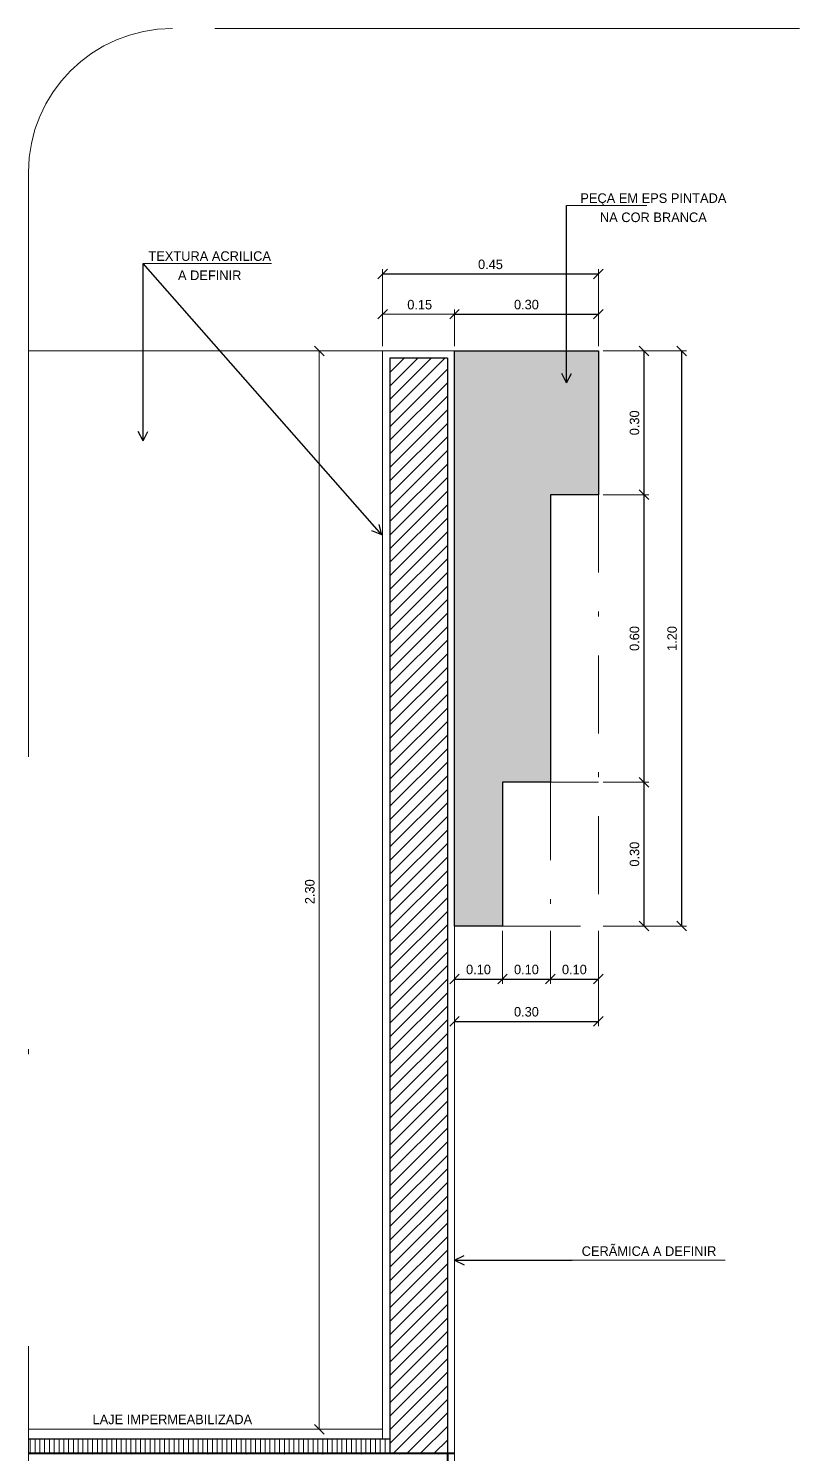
# Model space of a CAD drawing. Header units: metres. Extents: x -30 to 92, y -74 to 10.
# Drawn here: x 55.09 to 71.17, y -36.76 to -7.01 of the extents above; entities that cross this region are included whole.
import ezdxf
from ezdxf.enums import TextEntityAlignment as Align

# ---------------------------------------------------------------- set-up
doc = ezdxf.new("R2010")
doc.units = ezdxf.units.M
doc.header["$MEASUREMENT"] = 0
doc.linetypes.add('DGN Style 4', pattern=[3.254811, 1.626389, -0.813194, 0.002033, -0.813194])
for name, color, linetype, lineweight in [('1 - Eixos', 7, 'Continuous', 0), ('11 - Acabamentos', 7, 'Continuous', 0), ('21 - Hachuras', 7, 'Continuous', 0), ('5 - Laje em Corte', 7, 'Continuous', 0), ('7 - Alvenaria', 7, 'Continuous', 0), ('Level 1-1', 7, 'Continuous', 0), ('Level 12', 7, 'Continuous', 0), ('Level 24-1', 7, 'Continuous', 0)]:
    doc.layers.add(name, color=color, linetype=linetype, lineweight=lineweight)
doc.styles.add('Style-INTL_ENGINEERING', font='INTL_ENGINEERING.shx')
doc.dimstyles.get("Standard").update_dxf_attribs({"dimtxt": 0.18, "dimasz": 0.18, "dimexe": 0.18, "dimexo": 0.0625, "dimgap": 0.09, "dimtad": 0, "dimtih": 1, "dimtoh": 1, "dimdec": 4, "dimzin": 1, "dimdsep": 46, "dimtxsty": 'Standard', "dimcen": 0, "dimadec": 0, "dimazin": 0, "dimtfac": 1, "dimtdec": 4, "dimtofl": 0, "dimtmove": 0, "dimatfit": 3, "dimfxl": 0, "dimtolj": 1, "dimtzin": 1, "dimarcsym": 0})

# ---------------------------------------------------------------- blocks, each defined once
blk = doc.blocks.new('*U30')
at = {"layer": 'Level 24-1', "color": 7, "linetype": 'DGN Style 4', "lineweight": 13, "flags": 128}
for points in [[(-2.1227, 4.9147), (-3.4163, 3.7449)], [(-3.4447, 3.18), (-0.4402, -0.1428)]]:
    blk.add_lwpolyline(points, dxfattribs=at)
at = {"layer": 'Level 24-1', "color": 7, "linetype": 'DGN Style 4', "lineweight": 13}
blk.add_arc((-3.148, 3.4482), 0.4, 132.1218, 222.1218, dxfattribs=at)
blk = doc.blocks.new('_Oblique')
at = {"color": 0, "linetype": 'ByBlock', "lineweight": -2}
blk.add_line((0.5, 0.5), (-0.5, -0.5), dxfattribs=at)
blk = doc.blocks.new('*D74')
at = {"layer": 'Defpoints', "color": 0, "linetype": 'Continuous', "lineweight": 0}
for p in [(66.978, -16.738), (66.978, -22.738), (67.93, -22.738)]:
    blk.add_point(p, dxfattribs=at)
at = {"layer": 'Level 1-1', "color": 2, "linetype": 'Continuous', "lineweight": 0}
for p, q in [((67.077, -16.738), (68.029, -16.738)), ((67.077, -22.738), (68.029, -22.738))]:
    blk.add_line(p, q, dxfattribs=at)
at = {"layer": 'Level 1-1', "color": 0, "linetype": 'Continuous', "lineweight": -2}
blk.add_line((67.93, -16.738), (67.93, -22.738), dxfattribs=at)
at = {"layer": 'Level 1-1', "color": 0, "linetype": 'Continuous', "lineweight": -2, "xscale": 0.199, "yscale": 0.199, "zscale": 0.199}
for p, rotation in [((67.93, -16.738), 90), ((67.93, -22.738), 270)]:
    blk.add_blockref('_Oblique', p, dxfattribs=dict(at, rotation=rotation))
at = {"layer": 'Level 1-1', "color": 0, "linetype": 'Continuous', "lineweight": 0, "insert": (67.732, -19.738), "char_height": 0.199, "attachment_point": 5, "rotation": 90, "style": 'Style-INTL_ENGINEERING'}
blk.add_mtext('0.60', dxfattribs=at)
blk = doc.blocks.new('*D75')
at = {"layer": 'Defpoints', "color": 0, "linetype": 'Continuous', "lineweight": 0}
for p in [(66.978, -22.738), (66.978, -25.738), (67.93, -25.738)]:
    blk.add_point(p, dxfattribs=at)
at = {"layer": 'Level 1-1', "color": 2, "linetype": 'Continuous', "lineweight": 0}
for p, q in [((67.077, -22.738), (68.029, -22.738)), ((67.077, -25.738), (68.029, -25.738))]:
    blk.add_line(p, q, dxfattribs=at)
at = {"layer": 'Level 1-1', "color": 0, "linetype": 'Continuous', "lineweight": -2}
blk.add_line((67.93, -22.738), (67.93, -25.738), dxfattribs=at)
at = {"layer": 'Level 1-1', "color": 0, "linetype": 'Continuous', "lineweight": -2, "xscale": 0.199, "yscale": 0.199, "zscale": 0.199}
for p, rotation in [((67.93, -22.738), 90), ((67.93, -25.738), 270)]:
    blk.add_blockref('_Oblique', p, dxfattribs=dict(at, rotation=rotation))
at = {"layer": 'Level 1-1', "color": 0, "linetype": 'Continuous', "lineweight": 0, "insert": (67.732, -24.238), "char_height": 0.199, "attachment_point": 5, "rotation": 90, "style": 'Style-INTL_ENGINEERING'}
blk.add_mtext('0.30', dxfattribs=at)
blk = doc.blocks.new('*D73')
at = {"layer": 'Defpoints', "color": 0, "linetype": 'Continuous', "lineweight": 0}
for p in [(66.978, -13.738), (66.978, -16.738), (67.93, -16.738)]:
    blk.add_point(p, dxfattribs=at)
at = {"layer": 'Level 1-1', "color": 2, "linetype": 'Continuous', "lineweight": 0}
for p, q in [((67.077, -13.738), (68.029, -13.738)), ((67.077, -16.738), (68.029, -16.738))]:
    blk.add_line(p, q, dxfattribs=at)
at = {"layer": 'Level 1-1', "color": 0, "linetype": 'Continuous', "lineweight": -2}
blk.add_line((67.93, -13.738), (67.93, -16.738), dxfattribs=at)
at = {"layer": 'Level 1-1', "color": 0, "linetype": 'Continuous', "lineweight": -2, "xscale": 0.199, "yscale": 0.199, "zscale": 0.199}
for p, rotation in [((67.93, -13.738), 90), ((67.93, -16.738), 270)]:
    blk.add_blockref('_Oblique', p, dxfattribs=dict(at, rotation=rotation))
at = {"layer": 'Level 1-1', "color": 0, "linetype": 'Continuous', "lineweight": 0, "insert": (67.732, -15.238), "char_height": 0.199, "attachment_point": 5, "rotation": 90, "style": 'Style-INTL_ENGINEERING'}
blk.add_mtext('0.30', dxfattribs=at)
blk = doc.blocks.new('*D76')
at = {"layer": 'Defpoints', "color": 0, "linetype": 'Continuous', "lineweight": 0}
for p in [(66.978, -13.738), (66.978, -25.738), (68.716, -25.738)]:
    blk.add_point(p, dxfattribs=at)
at = {"layer": 'Level 1-1', "color": 2, "linetype": 'Continuous', "lineweight": 0}
for p, q in [((67.077, -13.738), (68.815, -13.738)), ((67.077, -25.738), (68.815, -25.738))]:
    blk.add_line(p, q, dxfattribs=at)
at = {"layer": 'Level 1-1', "color": 0, "linetype": 'Continuous', "lineweight": -2}
blk.add_line((68.716, -13.738), (68.716, -25.738), dxfattribs=at)
at = {"layer": 'Level 1-1', "color": 0, "linetype": 'Continuous', "lineweight": -2, "xscale": 0.199, "yscale": 0.199, "zscale": 0.199}
for p, rotation in [((68.716, -13.738), 90), ((68.716, -25.738), 270)]:
    blk.add_blockref('_Oblique', p, dxfattribs=dict(at, rotation=rotation))
at = {"layer": 'Level 1-1', "color": 0, "linetype": 'Continuous', "lineweight": 0, "insert": (68.517, -19.738), "char_height": 0.199, "attachment_point": 5, "rotation": 90, "style": 'Style-INTL_ENGINEERING'}
blk.add_mtext('1.20', dxfattribs=at)
blk = doc.blocks.new('*D78')
at = {"layer": 'Defpoints', "color": 0, "linetype": 'Continuous', "lineweight": 0}
for p in [(64.978, -25.738), (65.978, -25.738), (65.978, -26.844)]:
    blk.add_point(p, dxfattribs=at)
at = {"layer": 'Level 1-1', "color": 2, "linetype": 'Continuous', "lineweight": 0}
for p, q in [((64.978, -25.837), (64.978, -26.943)), ((65.978, -25.837), (65.978, -26.943))]:
    blk.add_line(p, q, dxfattribs=at)
at = {"layer": 'Level 1-1', "color": 0, "linetype": 'Continuous', "lineweight": -2}
blk.add_line((64.978, -26.844), (65.978, -26.844), dxfattribs=at)
at = {"layer": 'Level 1-1', "color": 0, "linetype": 'Continuous', "lineweight": -2, "xscale": 0.199, "yscale": 0.199, "zscale": 0.199, "rotation": 180}
blk.add_blockref('_Oblique', (64.978, -26.844), dxfattribs=at)
at = {"layer": 'Level 1-1', "color": 0, "linetype": 'Continuous', "lineweight": -2, "xscale": 0.199, "yscale": 0.199, "zscale": 0.199}
blk.add_blockref('_Oblique', (65.978, -26.844), dxfattribs=at)
at = {"layer": 'Level 1-1', "color": 0, "linetype": 'Continuous', "lineweight": 0, "insert": (65.478, -26.645), "char_height": 0.199, "attachment_point": 5, "style": 'Style-INTL_ENGINEERING'}
blk.add_mtext('0.10', dxfattribs=at)
blk = doc.blocks.new('*D79')
at = {"layer": 'Defpoints', "color": 0, "linetype": 'Continuous', "lineweight": 0}
for p in [(65.978, -25.738), (66.978, -25.738), (66.978, -26.844)]:
    blk.add_point(p, dxfattribs=at)
at = {"layer": 'Level 1-1', "color": 2, "linetype": 'Continuous', "lineweight": 0}
for p, q in [((65.978, -25.837), (65.978, -26.943)), ((66.978, -25.837), (66.978, -26.943))]:
    blk.add_line(p, q, dxfattribs=at)
at = {"layer": 'Level 1-1', "color": 0, "linetype": 'Continuous', "lineweight": -2}
blk.add_line((65.978, -26.844), (66.978, -26.844), dxfattribs=at)
at = {"layer": 'Level 1-1', "color": 0, "linetype": 'Continuous', "lineweight": -2, "xscale": 0.199, "yscale": 0.199, "zscale": 0.199, "rotation": 180}
blk.add_blockref('_Oblique', (65.978, -26.844), dxfattribs=at)
at = {"layer": 'Level 1-1', "color": 0, "linetype": 'Continuous', "lineweight": -2, "xscale": 0.199, "yscale": 0.199, "zscale": 0.199}
blk.add_blockref('_Oblique', (66.978, -26.844), dxfattribs=at)
at = {"layer": 'Level 1-1', "color": 0, "linetype": 'Continuous', "lineweight": 0, "insert": (66.478, -26.645), "char_height": 0.199, "attachment_point": 5, "style": 'Style-INTL_ENGINEERING'}
blk.add_mtext('0.10', dxfattribs=at)
blk = doc.blocks.new('*D77')
at = {"layer": 'Defpoints', "color": 0, "linetype": 'Continuous', "lineweight": 0}
for p in [(63.978, -25.738), (64.978, -25.738), (64.978, -26.844)]:
    blk.add_point(p, dxfattribs=at)
at = {"layer": 'Level 1-1', "color": 2, "linetype": 'Continuous', "lineweight": 0}
for p, q in [((63.978, -25.837), (63.978, -26.943)), ((64.978, -25.837), (64.978, -26.943))]:
    blk.add_line(p, q, dxfattribs=at)
at = {"layer": 'Level 1-1', "color": 0, "linetype": 'Continuous', "lineweight": -2}
blk.add_line((63.978, -26.844), (64.978, -26.844), dxfattribs=at)
at = {"layer": 'Level 1-1', "color": 0, "linetype": 'Continuous', "lineweight": -2, "xscale": 0.199, "yscale": 0.199, "zscale": 0.199, "rotation": 180}
blk.add_blockref('_Oblique', (63.978, -26.844), dxfattribs=at)
at = {"layer": 'Level 1-1', "color": 0, "linetype": 'Continuous', "lineweight": -2, "xscale": 0.199, "yscale": 0.199, "zscale": 0.199}
blk.add_blockref('_Oblique', (64.978, -26.844), dxfattribs=at)
at = {"layer": 'Level 1-1', "color": 0, "linetype": 'Continuous', "lineweight": 0, "insert": (64.478, -26.645), "char_height": 0.199, "attachment_point": 5, "style": 'Style-INTL_ENGINEERING'}
blk.add_mtext('0.10', dxfattribs=at)
blk = doc.blocks.new('*D80')
at = {"layer": 'Defpoints', "color": 0, "linetype": 'Continuous', "lineweight": 0}
for p in [(63.978, -25.738), (66.978, -25.738), (66.978, -27.726)]:
    blk.add_point(p, dxfattribs=at)
at = {"layer": 'Level 1-1', "color": 2, "linetype": 'Continuous', "lineweight": 0}
for p, q in [((63.978, -25.837), (63.978, -27.825)), ((66.978, -25.837), (66.978, -27.825))]:
    blk.add_line(p, q, dxfattribs=at)
at = {"layer": 'Level 1-1', "color": 0, "linetype": 'Continuous', "lineweight": -2}
blk.add_line((63.978, -27.726), (66.978, -27.726), dxfattribs=at)
at = {"layer": 'Level 1-1', "color": 0, "linetype": 'Continuous', "lineweight": -2, "xscale": 0.199, "yscale": 0.199, "zscale": 0.199, "rotation": 180}
blk.add_blockref('_Oblique', (63.978, -27.726), dxfattribs=at)
at = {"layer": 'Level 1-1', "color": 0, "linetype": 'Continuous', "lineweight": -2, "xscale": 0.199, "yscale": 0.199, "zscale": 0.199}
blk.add_blockref('_Oblique', (66.978, -27.726), dxfattribs=at)
at = {"layer": 'Level 1-1', "color": 0, "linetype": 'Continuous', "lineweight": 0, "insert": (65.478, -27.527), "char_height": 0.199, "attachment_point": 5, "style": 'Style-INTL_ENGINEERING'}
blk.add_mtext('0.30', dxfattribs=at)
blk = doc.blocks.new('*D82')
at = {"layer": 'Defpoints', "color": 0, "linetype": 'Continuous', "lineweight": 0}
for p in [(66.978, -12.97), (63.978, -13.738), (66.978, -13.738)]:
    blk.add_point(p, dxfattribs=at)
at = {"layer": 'Level 1-1', "color": 2, "linetype": 'Continuous', "lineweight": 0}
for p, q in [((63.978, -13.639), (63.978, -12.871)), ((66.978, -13.639), (66.978, -12.871))]:
    blk.add_line(p, q, dxfattribs=at)
at = {"layer": 'Level 1-1', "color": 0, "linetype": 'Continuous', "lineweight": -2}
blk.add_line((63.978, -12.97), (66.978, -12.97), dxfattribs=at)
at = {"layer": 'Level 1-1', "color": 0, "linetype": 'Continuous', "lineweight": -2, "xscale": 0.199, "yscale": 0.199, "zscale": 0.199, "rotation": 180}
blk.add_blockref('_Oblique', (63.978, -12.97), dxfattribs=at)
at = {"layer": 'Level 1-1', "color": 0, "linetype": 'Continuous', "lineweight": -2, "xscale": 0.199, "yscale": 0.199, "zscale": 0.199}
blk.add_blockref('_Oblique', (66.978, -12.97), dxfattribs=at)
at = {"layer": 'Level 1-1', "color": 0, "linetype": 'Continuous', "lineweight": 0, "insert": (65.478, -12.772), "char_height": 0.199, "attachment_point": 5, "style": 'Style-INTL_ENGINEERING'}
blk.add_mtext('0.30', dxfattribs=at)
blk = doc.blocks.new('*D81')
at = {"layer": 'Defpoints'}
for p in [(63.228, -12.97), (63.978, -12.97), (62.478, -13.738), (63.978, -13.738)]:
    blk.add_point(p, dxfattribs=at)
at = {"layer": 'Level 1-1', "color": 2, "linetype": 'Continuous', "lineweight": 0}
for p, q in [((62.379, -13.07), (62.578, -12.871)), ((62.478, -13.639), (62.478, -12.871)), ((62.478, -12.97), (63.978, -12.97)), ((64.078, -12.871), (63.879, -13.07)), ((63.978, -13.639), (63.978, -12.871))]:
    blk.add_line(p, q, dxfattribs=at)
at = {"layer": 'Level 1-1', "color": 2, "linetype": 'Continuous', "lineweight": 0, "style": 'Style-INTL_ENGINEERING'}
blk.add_text('0.15', height=0.199, dxfattribs=at).set_placement((62.993, -12.772), align=Align.MIDDLE_LEFT)
blk = doc.blocks.new('*D83')
at = {"layer": 'Defpoints', "color": 0, "linetype": 'Continuous', "lineweight": 0}
for p in [(66.978, -12.131), (62.478, -13.738), (66.978, -13.738)]:
    blk.add_point(p, dxfattribs=at)
at = {"layer": 'Level 1-1', "color": 2, "linetype": 'Continuous', "lineweight": 0}
for p, q in [((62.478, -13.639), (62.478, -12.032)), ((66.978, -13.639), (66.978, -12.032))]:
    blk.add_line(p, q, dxfattribs=at)
at = {"layer": 'Level 1-1', "color": 0, "linetype": 'Continuous', "lineweight": -2}
blk.add_line((62.478, -12.131), (66.978, -12.131), dxfattribs=at)
at = {"layer": 'Level 1-1', "color": 0, "linetype": 'Continuous', "lineweight": -2, "xscale": 0.199, "yscale": 0.199, "zscale": 0.199, "rotation": 180}
blk.add_blockref('_Oblique', (62.478, -12.131), dxfattribs=at)
at = {"layer": 'Level 1-1', "color": 0, "linetype": 'Continuous', "lineweight": -2, "xscale": 0.199, "yscale": 0.199, "zscale": 0.199}
blk.add_blockref('_Oblique', (66.978, -12.131), dxfattribs=at)
at = {"layer": 'Level 1-1', "color": 0, "linetype": 'Continuous', "lineweight": 0, "insert": (64.728, -11.932), "char_height": 0.199, "attachment_point": 5, "style": 'Style-INTL_ENGINEERING'}
blk.add_mtext('0.45', dxfattribs=at)
blk = doc.blocks.new('*D115')
at = {"layer": 'Defpoints'}
for p in [(62.478, -13.738), (61.157, -24.988), (61.157, -36.238), (62.478, -36.238)]:
    blk.add_point(p, dxfattribs=at)
at = {"layer": 'Level 1-1', "color": 2, "linetype": 'Continuous', "lineweight": 0}
for p, q in [((61.058, -13.638), (61.257, -13.837)), ((62.379, -13.738), (61.058, -13.738)), ((61.157, -13.738), (61.157, -36.238)), ((61.257, -36.337), (61.058, -36.138)), ((62.379, -36.238), (61.058, -36.238))]:
    blk.add_line(p, q, dxfattribs=at)
at = {"layer": 'Level 1-1', "color": 2, "linetype": 'Continuous', "lineweight": 0, "style": 'Style-INTL_ENGINEERING'}
blk.add_text('2.30', height=0.199, rotation=90, dxfattribs=at).set_placement((60.959, -25.28), align=Align.MIDDLE_LEFT)
blk = doc.blocks.new('TerminatorOpen')
at = {"color": 0, "linetype": 'ByBlock', "lineweight": -2}
for q in [(-1, 0.5), (-1, 0), (-1, -0.5)]:
    blk.add_line((0, 0), q, dxfattribs=at)

msp = doc.modelspace()

# ---------------------------------------------------------------- hatches: boundary and pattern name
at = {"layer": '11 - Acabamentos', "linetype": 'Continuous', "lineweight": 0}
h = msp.add_hatch(dxfattribs=at)
h.set_pattern_fill('HONEY', color=8, style=0)
h.set_pattern_definition([(0, (68.13836, -13.5779), (-0.48, -0.64), [0.16, -0.32]), (63.435, (68.29836, -13.5779), (-0.48, -1.28), [0.178885, -1.96774]), (116.565, (68.37836, -13.4179), (-0.48, 1.28), [0.178885, -1.96774]), (180, (68.29836, -13.2579), (-0.48, -0.64), [0.16, -0.32]), (243.435, (68.13836, -13.2579), (-0.48, -1.28), [0.178885, -1.96774]), (296.565, (68.05836, -13.4179), (-0.48, 1.28), [0.178885, -1.96774]), (0, (68.13836, -13.2579), (-0.48, -0.64), [0.16, -0.32]), (63.435, (68.29836, -13.2579), (-0.48, -1.28), [0.178885, -1.96774]), (0, (68.37836, -13.4179), (-0.48, -0.64), [0.08, -0.4]), (0, (67.97836, -13.4179), (-0.48, -0.64), [0.08, -0.4]), (63.435, (68.05836, -13.4179), (-0.48, -1.28), [0.178885, -1.96774]), (116.565, (68.13836, -13.2579), (-0.48, 1.28), [0.178885, -1.96774]), (296.565, (68.05836, -13.0979), (-0.48, 1.28), [0.178885, -1.96774]), (180, (68.45836, -13.4179), (-0.48, -0.64), [0.08, -0.4]), (243.435, (68.37836, -13.4179), (-0.48, -1.28), [0.178885, -1.96774]), (296.565, (68.29836, -13.5779), (-0.48, 1.28), [0.178885, -1.96774]), (63.435, (68.05836, -13.7379), (-0.48, -1.28), [0.178885, -1.96774]), (116.565, (68.13836, -13.5779), (-0.48, 1.28), [0.178885, -1.96774]), (180, (68.05836, -13.4179), (-0.48, -0.64), [0.08, -0.4]), (243.435, (68.37836, -13.0979), (-0.48, -1.28), [0.178885, -1.96774]), (296.565, (68.29836, -13.2579), (-0.48, 1.28), [0.178885, -1.96774]), (0, (68.37836, -13.0979), (-0.48, -0.64), [0.08, -0.4]), (180, (68.05836, -13.0979), (-0.48, -0.64), [0.08, -0.4])])
h.paths.add_polyline_path([(63.9784, -25.7379), (63.9784, -13.7379), (66.9784, -13.7379), (66.9784, -16.7379), (65.9784, -16.7379), (65.9784, -22.7379), (64.9784, -22.7379), (64.9784, -25.7379)])

# ---------------------------------------------------------------- linework, layer by layer
at = {"layer": '11 - Acabamentos', "color": 30, "linetype": 'Continuous', "lineweight": 13}
for p, q in [((63.9784, -13.7379), (55.093, -13.7379)), ((62.4784, -13.7379), (62.4784, -36.4379)), ((63.9784, -13.7379), (63.9784, -46.6086)), ((55.0934, -36.2379), (62.4784, -36.2379))]:
    msp.add_line(p, q, dxfattribs=at)
at = {"layer": '11 - Acabamentos', "color": 30, "linetype": 'Continuous', "lineweight": 30}
msp.add_line((55.0934, -36.4379), (62.6284, -36.4379), dxfattribs=at)
at = {"layer": '11 - Acabamentos', "color": 30, "linetype": 'Continuous', "lineweight": 30, "flags": 128}
msp.add_lwpolyline([(63.9784, -25.7379), (63.9784, -13.7379), (66.9784, -13.7379), (66.9784, -16.7379), (65.9784, -16.7379), (65.9784, -22.7379), (64.9784, -22.7379), (64.9784, -25.7379)], close=True, dxfattribs=at)
at = {"layer": '21 - Hachuras', "color": 8, "linetype": 'Continuous', "lineweight": 0}
for p, q in [((62.6284, -15.0356), (63.7761, -13.8879)), ((62.6284, -14.7528), (63.4932, -13.8879)), ((62.6284, -14.4699), (63.2104, -13.8879)), ((62.6284, -14.1871), (62.9275, -13.8879)), ((62.6284, -13.9042), (62.6447, -13.8879)), ((62.6284, -15.3184), (63.8284, -14.1184)), ((62.6284, -15.6013), (63.8284, -14.4013)), ((62.6284, -15.8841), (63.8284, -14.6841)), ((62.6284, -16.167), (63.8284, -14.967)), ((62.6284, -16.4498), (63.8284, -15.2498)), ((62.6284, -16.7327), (63.8284, -15.5327)), ((62.6284, -17.0155), (63.8284, -15.8155)), ((62.6284, -17.2983), (63.8284, -16.0983)), ((62.6284, -17.5812), (63.8284, -16.3812)), ((62.6284, -17.864), (63.8284, -16.664)), ((62.6284, -18.1469), (63.8284, -16.9469)), ((62.6284, -18.4297), (63.8284, -17.2297)), ((62.6284, -18.7126), (63.8284, -17.5126)), ((62.6284, -18.9954), (63.8284, -17.7954)), ((62.6284, -19.2782), (63.8284, -18.0782)), ((62.6284, -19.5611), (63.8284, -18.3611)), ((62.6284, -19.8439), (63.8284, -18.6439)), ((62.6284, -20.1268), (63.8284, -18.9268)), ((62.6284, -20.4096), (63.8284, -19.2096)), ((62.6284, -20.6925), (63.8284, -19.4925)), ((62.6284, -20.9753), (63.8284, -19.7753)), ((62.6284, -21.2581), (63.8284, -20.0581)), ((62.6284, -21.541), (63.8284, -20.341)), ((62.6284, -21.8238), (63.8284, -20.6238)), ((62.6284, -22.1067), (63.8284, -20.9067)), ((62.6284, -22.3895), (63.8284, -21.1895)), ((62.6284, -22.6724), (63.8284, -21.4724)), ((62.6284, -22.9552), (63.8284, -21.7552)), ((62.6284, -23.238), (63.8284, -22.038)), ((62.6284, -23.5209), (63.8284, -22.3209)), ((62.6284, -23.8037), (63.8284, -22.6037)), ((62.6284, -24.0866), (63.8284, -22.8866)), ((62.6284, -24.3694), (63.8284, -23.1694)), ((62.6284, -24.6523), (63.8284, -23.4523)), ((62.6284, -24.9351), (63.8284, -23.7351)), ((62.6284, -25.2179), (63.8284, -24.0179)), ((62.6284, -25.5008), (63.8284, -24.3008)), ((62.6284, -25.7836), (63.8284, -24.5836)), ((62.6284, -26.0665), (63.8284, -24.8665)), ((62.6284, -26.3493), (63.8284, -25.1493)), ((62.6284, -26.6322), (63.8284, -25.4322)), ((62.6284, -26.915), (63.8284, -25.715)), ((62.6284, -27.1978), (63.8284, -25.9978)), ((62.6284, -27.4807), (63.8284, -26.2807)), ((62.6284, -27.7635), (63.8284, -26.5635)), ((62.6284, -28.0464), (63.8284, -26.8464)), ((62.6284, -28.3292), (63.8284, -27.1292)), ((62.6284, -28.6121), (63.8284, -27.4121)), ((62.6284, -28.8949), (63.8284, -27.6949)), ((62.6284, -29.1777), (63.8284, -27.9777)), ((62.6284, -29.4606), (63.8284, -28.2606)), ((62.6284, -29.7434), (63.8284, -28.5434)), ((62.6284, -30.0263), (63.8284, -28.8263)), ((62.6284, -30.3091), (63.8284, -29.1091)), ((62.6284, -30.592), (63.8284, -29.392)), ((62.6284, -30.8748), (63.8284, -29.6748)), ((62.6284, -31.1576), (63.8284, -29.9576)), ((62.6284, -31.4405), (63.8284, -30.2405)), ((62.6284, -31.7233), (63.8284, -30.5233)), ((62.6284, -32.0062), (63.8284, -30.8062)), ((62.6284, -32.289), (63.8284, -31.089)), ((62.6284, -32.5719), (63.8284, -31.3719)), ((62.6284, -32.8547), (63.8284, -31.6547)), ((62.6284, -33.1375), (63.8284, -31.9375)), ((62.6284, -33.4204), (63.8284, -32.2204)), ((62.6284, -33.7032), (63.8284, -32.5032)), ((62.6284, -33.9861), (63.8284, -32.7861)), ((62.6284, -34.2689), (63.8284, -33.0689)), ((62.6284, -34.5518), (63.8284, -33.3518)), ((62.6284, -34.8346), (63.8284, -33.6346)), ((62.6284, -35.1174), (63.8284, -33.9174)), ((62.6284, -35.4003), (63.8284, -34.2003)), ((62.6284, -35.6831), (63.8284, -34.4831)), ((62.6284, -35.966), (63.8284, -34.766)), ((62.6284, -36.2488), (63.8284, -35.0488)), ((62.6284, -36.5317), (63.8284, -35.3317)), ((62.705, -36.7379), (63.8284, -35.6145)), ((62.9878, -36.7379), (63.8284, -35.8973)), ((63.2706, -36.7379), (63.8284, -36.1802)), ((55.1284, -36.7379), (55.1284, -36.4379)), ((55.2284, -36.7379), (55.2284, -36.4379)), ((55.3284, -36.7379), (55.3284, -36.4379)), ((55.4284, -36.7379), (55.4284, -36.4379)), ((55.5284, -36.7379), (55.5284, -36.4379)), ((55.6284, -36.7379), (55.6284, -36.4379)), ((55.7284, -36.7379), (55.7284, -36.4379)), ((55.8284, -36.7379), (55.8284, -36.4379)), ((55.9284, -36.7379), (55.9284, -36.4379)), ((56.0284, -36.7379), (56.0284, -36.4379)), ((56.1284, -36.7379), (56.1284, -36.4379)), ((56.2284, -36.7379), (56.2284, -36.4379)), ((56.3284, -36.7379), (56.3284, -36.4379)), ((56.4284, -36.7379), (56.4284, -36.4379)), ((56.5284, -36.7379), (56.5284, -36.4379)), ((56.6284, -36.7379), (56.6284, -36.4379)), ((56.7284, -36.7379), (56.7284, -36.4379)), ((56.8284, -36.7379), (56.8284, -36.4379)), ((56.9284, -36.7379), (56.9284, -36.4379)), ((57.0284, -36.7379), (57.0284, -36.4379)), ((57.1284, -36.7379), (57.1284, -36.4379)), ((57.2284, -36.7379), (57.2284, -36.4379)), ((57.3284, -36.7379), (57.3284, -36.4379)), ((57.4284, -36.7379), (57.4284, -36.4379)), ((57.5284, -36.7379), (57.5284, -36.4379)), ((57.6284, -36.7379), (57.6284, -36.4379)), ((57.7284, -36.7379), (57.7284, -36.4379)), ((57.8284, -36.7379), (57.8284, -36.4379)), ((57.9284, -36.7379), (57.9284, -36.4379)), ((58.0284, -36.7379), (58.0284, -36.4379)), ((58.1284, -36.7379), (58.1284, -36.4379)), ((58.2284, -36.7379), (58.2284, -36.4379)), ((58.3284, -36.7379), (58.3284, -36.4379)), ((58.4284, -36.7379), (58.4284, -36.4379)), ((58.5284, -36.7379), (58.5284, -36.4379)), ((58.6284, -36.7379), (58.6284, -36.4379)), ((58.7284, -36.7379), (58.7284, -36.4379)), ((58.8284, -36.7379), (58.8284, -36.4379)), ((58.9284, -36.7379), (58.9284, -36.4379)), ((59.0284, -36.7379), (59.0284, -36.4379)), ((59.1284, -36.7379), (59.1284, -36.4379)), ((59.2284, -36.7379), (59.2284, -36.4379)), ((59.3284, -36.7379), (59.3284, -36.4379)), ((59.4284, -36.7379), (59.4284, -36.4379)), ((59.5284, -36.7379), (59.5284, -36.4379)), ((59.6284, -36.7379), (59.6284, -36.4379)), ((59.7284, -36.7379), (59.7284, -36.4379)), ((59.8284, -36.7379), (59.8284, -36.4379)), ((59.9284, -36.7379), (59.9284, -36.4379)), ((60.0284, -36.7379), (60.0284, -36.4379)), ((60.1284, -36.7379), (60.1284, -36.4379)), ((60.2284, -36.7379), (60.2284, -36.4379)), ((60.3284, -36.7379), (60.3284, -36.4379)), ((60.4284, -36.7379), (60.4284, -36.4379)), ((60.5284, -36.7379), (60.5284, -36.4379)), ((60.6284, -36.7379), (60.6284, -36.4379)), ((60.7284, -36.7379), (60.7284, -36.4379)), ((60.8284, -36.7379), (60.8284, -36.4379)), ((60.9284, -36.7379), (60.9284, -36.4379)), ((61.0284, -36.7379), (61.0284, -36.4379)), ((61.1284, -36.7379), (61.1284, -36.4379)), ((61.2284, -36.7379), (61.2284, -36.4379)), ((61.3284, -36.7379), (61.3284, -36.4379)), ((61.4284, -36.7379), (61.4284, -36.4379)), ((61.5284, -36.7379), (61.5284, -36.4379)), ((61.6284, -36.7379), (61.6284, -36.4379)), ((61.7284, -36.7379), (61.7284, -36.4379)), ((61.8284, -36.7379), (61.8284, -36.4379)), ((61.9284, -36.7379), (61.9284, -36.4379)), ((62.0284, -36.7379), (62.0284, -36.4379)), ((62.1284, -36.7379), (62.1284, -36.4379)), ((62.2284, -36.7379), (62.2284, -36.4379)), ((62.3284, -36.7379), (62.3284, -36.4379)), ((62.4284, -36.7379), (62.4284, -36.4379)), ((62.5284, -36.7379), (62.5284, -36.4379)), ((63.5535, -36.7379), (63.8284, -36.463)), ((55.634, -36.7572), (55.6433, -36.7379)), ((56.434, -36.7572), (56.4433, -36.7379)), ((57.234, -36.7572), (57.2433, -36.7379)), ((58.034, -36.7572), (58.0433, -36.7379)), ((58.834, -36.7572), (58.8433, -36.7379)), ((59.634, -36.7572), (59.6433, -36.7379)), ((60.434, -36.7572), (60.4433, -36.7379)), ((61.234, -36.7572), (61.2433, -36.7379)), ((62.034, -36.7572), (62.0433, -36.7379)), ((62.834, -36.7572), (62.8433, -36.7379)), ((63.634, -36.7572), (63.6433, -36.7379))]:
    msp.add_line(p, q, dxfattribs=at)
at = {"layer": '21 - Hachuras', "color": 2, "linetype": 'DGN Style 4', "lineweight": 0}
for p, q in [((66.9784, -16.7379), (66.9784, -25.7379)), ((65.9784, -22.7379), (66.9784, -22.7379)), ((65.9784, -22.7379), (65.9784, -25.7379)), ((64.9784, -25.7379), (66.9784, -25.7379))]:
    msp.add_line(p, q, dxfattribs=at)
at = {"layer": '21 - Hachuras', "color": 8, "linetype": 'Continuous', "lineweight": 0, "flags": 128}
for points in [[(55.6888, -36.7379), (55.6909, -36.7394), (55.634, -36.7572)], [(56.4888, -36.7379), (56.4909, -36.7394), (56.434, -36.7572)], [(57.2888, -36.7379), (57.2909, -36.7394), (57.234, -36.7572)], [(58.0888, -36.7379), (58.0909, -36.7394), (58.034, -36.7572)], [(58.8888, -36.7379), (58.8909, -36.7394), (58.834, -36.7572)], [(59.6888, -36.7379), (59.6909, -36.7394), (59.634, -36.7572)], [(60.4888, -36.7379), (60.4909, -36.7394), (60.434, -36.7572)], [(61.2888, -36.7379), (61.2909, -36.7394), (61.234, -36.7572)], [(62.0888, -36.7379), (62.0909, -36.7394), (62.034, -36.7572)], [(62.8888, -36.7379), (62.8909, -36.7394), (62.834, -36.7572)], [(63.6888, -36.7379), (63.6909, -36.7394), (63.634, -36.7572)]]:
    msp.add_lwpolyline(points, dxfattribs=at)
at = {"layer": '5 - Laje em Corte', "color": 1, "linetype": 'Continuous', "lineweight": 40}
for p, q in [((55.0934, -36.7379), (63.9784, -36.7379)), ((63.8284, -36.7379), (63.8284, -42.7379))]:
    msp.add_line(p, q, dxfattribs=at)
at = {"layer": '7 - Alvenaria', "color": 7, "linetype": 'Continuous', "lineweight": 30, "ltscale": 10}
for p, q in [((62.6284, -13.8879), (62.6284, -36.7379)), ((63.8284, -13.8879), (62.6284, -13.8879)), ((63.8284, -13.8879), (63.8284, -36.7379))]:
    msp.add_line(p, q, dxfattribs=at)
at = {"layer": 'Level 12', "color": 2, "linetype": 'Continuous', "lineweight": 0}
for p, q in [((66.3157, -10.7022), (67.9925, -10.7022)), ((57.4814, -11.9104), (60.1582, -11.9104)), ((66.4324, -32.7103), (69.6258, -32.7103))]:
    msp.add_line(p, q, dxfattribs=at)

# ---------------------------------------------------------------- block references
at = {"layer": 'Level 24-1', "color": 7, "linetype": 'DGN Style 4', "lineweight": 13, "xscale": 7.500005604330255, "yscale": 7.500005604330255, "zscale": 7.500005604330255, "rotation": 317.8806572216595}
msp.add_blockref('*U30', (58.2608, -45.0288), dxfattribs=at)

# ---------------------------------------------------------------- texts
at = {"layer": 'Level 12', "color": 2, "linetype": 'Continuous', "lineweight": 13, "char_height": 0.199998, "attachment_point": 5, "line_spacing_factor": 1.200006, "style": 'Style-INTL_ENGINEERING'}
for s, insert in [('PEÇA EM EPS PINTADA\\PNA COR BRANCA\\P', (68.1258, -10.7507)), ('TEXTURA ACRILICA\\PA DEFINIR\\P', (58.8716, -11.9589)), ('CERÃMICA A DEFINIR\\P', (68.0352, -32.5217)), ('LAJE IMPERMEABILIZADA\\P', (58.0925, -36.0329))]:
    msp.add_mtext(s, dxfattribs=dict(at, insert=insert))

# ---------------------------------------------------------------- dimensions: what is measured, and where the dimension line sits
at = {"layer": 'Level 1-1', "color": 2, "linetype": 'Continuous', "lineweight": 0}
for base, p1, p2, picture, middle in [((66.9784, -12.131), (62.4784, -13.7379), (66.9784, -13.7379), '*D83', (64.7284, -11.9325)), ((63.9784, -12.9704), (62.4784, -13.7379), (63.9784, -13.7379), '*D81', (63.2284, -12.9704)), ((66.9784, -12.9704), (63.9784, -13.7379), (66.9784, -13.7379), '*D82', (65.4784, -12.7719)), ((64.9784, -26.8439), (63.9784, -25.7379), (64.9784, -25.7379), '*D77', (64.4784, -26.6454)), ((66.9784, -27.7258), (63.9784, -25.7379), (66.9784, -25.7379), '*D80', (65.4784, -27.5273)), ((65.9784, -26.8439), (64.9784, -25.7379), (65.9784, -25.7379), '*D78', (65.4784, -26.6454)), ((66.9784, -26.8439), (65.9784, -25.7379), (66.9784, -25.7379), '*D79', (66.4784, -26.6454))]:
    dim = msp.add_linear_dim(base=base, p1=p1, p2=p2, dimstyle='Standard', override={"dimtxt": 0.199, "dimasz": 0.199, "dimexe": 0.099, "dimexo": 0.099, "dimgap": 0.099, "dimtad": 1, "dimtih": 0, "dimtoh": 0, "dimdec": 2, "dimlfac": 0.1, "dimzin": 3, "dimtxsty": 'Style-INTL_ENGINEERING', "dimblk": 'Oblique', "dimclre": 2, "dimtdec": 2, "dimatfit": 1, "dimfrac": 2, "dimtolj": 0, "dimtzin": 3, "dimlwe": 0}, dxfattribs=at)
    dim.commit()
    dim.dimension.update_dxf_attribs({"geometry": picture, "text_midpoint": middle})
dim = msp.add_linear_dim(base=(61.157, -36.2379), p1=(62.4784, -13.7379), p2=(62.4784, -36.2379), angle=270, text='2.30', dimstyle='Standard', override={"dimtxt": 0.199, "dimasz": 0.199, "dimexe": 0.099, "dimexo": 0.099, "dimgap": 0.099, "dimtad": 1, "dimtih": 0, "dimtoh": 0, "dimdec": 2, "dimlfac": 0.1, "dimzin": 3, "dimtxsty": 'Style-INTL_ENGINEERING', "dimblk": 'Oblique', "dimclre": 2, "dimtdec": 2, "dimatfit": 1, "dimfrac": 2, "dimtolj": 0, "dimtzin": 3, "dimlwe": 0}, dxfattribs=at)
dim.commit()
dim.dimension.update_dxf_attribs({"geometry": '*D115', "text_midpoint": (61.157, -24.9879)})
for base, p1, p2, picture, middle in [((67.9305, -16.7379), (66.9784, -13.7379), (66.9784, -16.7379), '*D73', (67.732, -15.2379)), ((68.7157, -25.7379), (66.9784, -13.7379), (66.9784, -25.7379), '*D76', (68.5172, -19.7379)), ((67.9305, -22.7379), (66.9784, -16.7379), (66.9784, -22.7379), '*D74', (67.732, -19.7379)), ((67.9305, -25.7379), (66.9784, -22.7379), (66.9784, -25.7379), '*D75', (67.732, -24.2379))]:
    dim = msp.add_linear_dim(base=base, p1=p1, p2=p2, angle=270, dimstyle='Standard', override={"dimtxt": 0.199, "dimasz": 0.199, "dimexe": 0.099, "dimexo": 0.099, "dimgap": 0.099, "dimtad": 1, "dimtih": 0, "dimtoh": 0, "dimdec": 2, "dimlfac": 0.1, "dimzin": 3, "dimtxsty": 'Style-INTL_ENGINEERING', "dimblk": 'Oblique', "dimclre": 2, "dimtdec": 2, "dimatfit": 1, "dimfrac": 2, "dimtolj": 0, "dimtzin": 3, "dimlwe": 0}, dxfattribs=at)
    dim.commit()
    dim.dimension.update_dxf_attribs({"geometry": picture, "text_midpoint": middle})

# ---------------------------------------------------------------- leaders
at = {"layer": '1 - Eixos', "color": 2, "linetype": 'Continuous', "lineweight": 0}
for points in [[(66.3157, -14.4063), (66.3157, -10.7022)], [(57.4814, -15.6145), (57.4814, -11.9104)], [(62.4609, -17.5764), (57.4814, -11.9104)], [(63.9784, -32.7103), (66.4324, -32.7103)]]:
    msp.add_leader(points, dimstyle='Standard', override={"dimtxt": 0.199, "dimasz": 0.199, "dimgap": 0, "dimtad": 1, "dimtxsty": 'Style-INTL_ENGINEERING', "dimldrblk": 'TerminatorOpen'}, dxfattribs=at)

doc.saveas('drawing.dxf')
